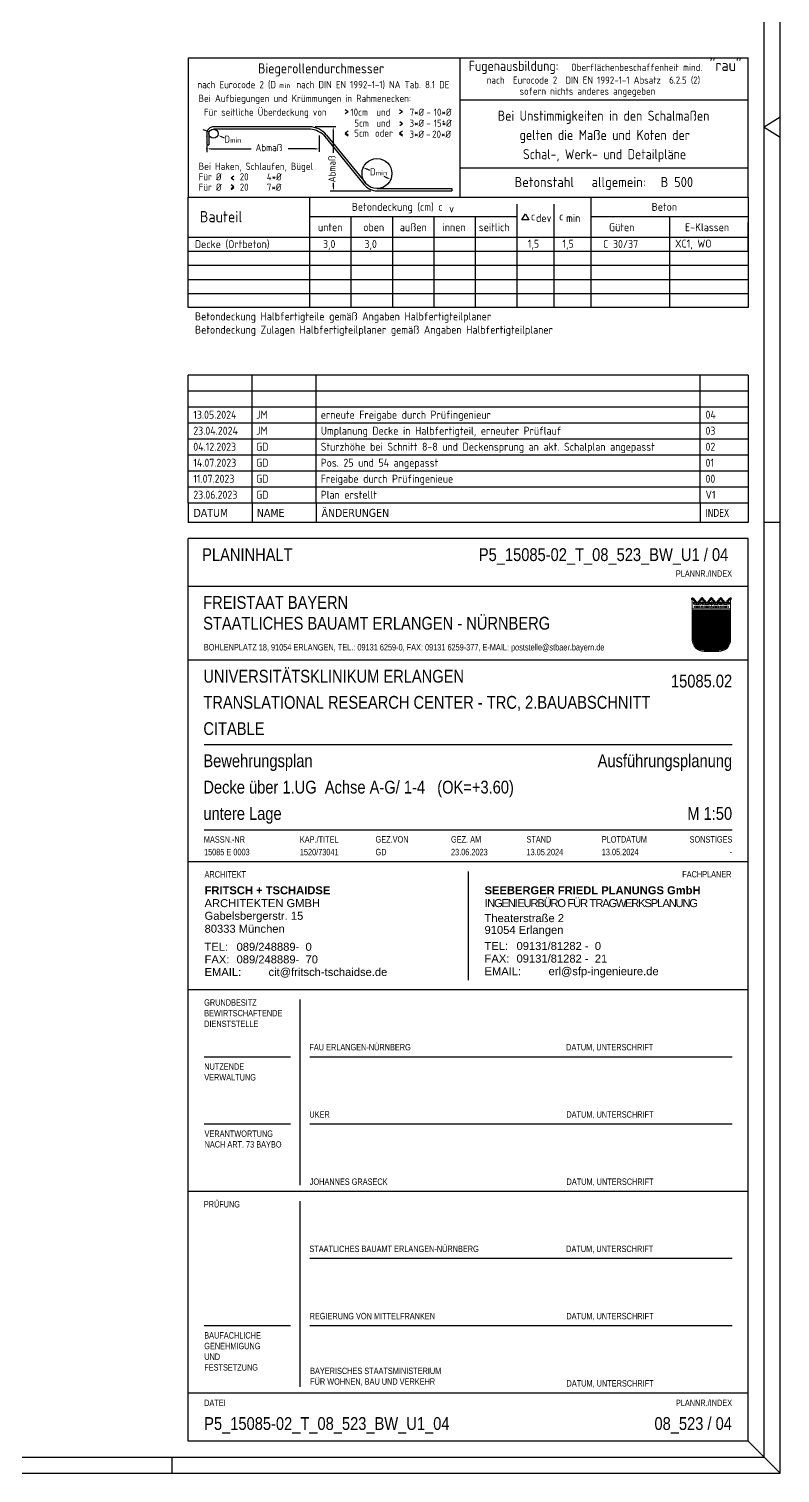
# Model space of a CAD drawing. Extents: x -19 to 96, y 0 to 49.
# Drawn here: x 63.2 to 74.94, y 0 to 22.56 of the extents above; entities that cross this region are included whole.
import ezdxf
from ezdxf.enums import TextEntityAlignment as Align

# ---------------------------------------------------------------- set-up
doc = ezdxf.new("R2010")
doc.units = 0
doc.header["$LTSCALE"] = 0.5
doc.linetypes.add('AUSGEZOGEN', pattern=[1000.01, 1000, 0.01])
for name, color, linetype in [('40 A Plankopf Text F+T', 7, 'Continuous'), ('BET-ANS', 7, 'Continuous'), ('RAHMEN', 7, 'Continuous'), ('STEMPEL', 7, 'Continuous'), ('TEXT', 7, 'Continuous')]:
    doc.layers.add(name, color=color, linetype=linetype)
doc.layers.add('NOPLOT', color=7, linetype='Continuous', plot=False)
doc.styles.add('ERSTELLTER_STIL_3', font='arial.ttf')
doc.styles.add('ERSTELLTER_STIL_4', font='arialbd.ttf')
doc.styles.add('helv', font='tahoma.ttf')
doc.styles.add('plankopf_ArialN', font='ARIALN.TTF')
doc.styles.add('txt', font='isocp.shx')
pattern_1 = [(0, (-322.07857, -163.97815), (8e-17, 0.254), [])]

# ---------------------------------------------------------------- blocks, each defined once
blk = doc.blocks.new('Bundeslandwappen')
at = {"lineweight": 9, "true_color": 0xffffff}
for points in [[(-5.75, 16.5), (-5.98, 16.5), (-5.98, 16.29), (-5.75, 16.29)], [(-5.09, 15.68), (-5.31, 15.68), (-5.31, 15.47), (-5.09, 15.47)], [(-3.49, 15.68), (-3.71, 15.68), (-3.71, 15.47), (-3.49, 15.47)], [(-2.82, 16.5), (-3.05, 16.5), (-3.05, 16.29), (-2.82, 16.29)], [(-2.15, 15.68), (-2.38, 15.68), (-2.38, 15.47), (-2.15, 15.47)], [(-0.56, 15.68), (-0.78, 15.68), (-0.78, 15.47), (-0.56, 15.47)], [(0.11, 16.5), (-0.11, 16.5), (-0.11, 16.29), (0.11, 16.29)], [(0.78, 15.68), (0.56, 15.68), (0.56, 15.47), (0.78, 15.47)], [(2.38, 15.68), (2.15, 15.68), (2.15, 15.47), (2.38, 15.47)], [(3.05, 16.5), (2.82, 16.5), (2.82, 16.29), (3.05, 16.29)], [(3.71, 15.68), (3.49, 15.68), (3.49, 15.47), (3.71, 15.47)], [(5.31, 15.68), (5.09, 15.68), (5.09, 15.47), (5.31, 15.47)], [(5.98, 16.5), (5.75, 16.5), (5.75, 16.29), (5.98, 16.29)]]:
    blk.add_hatch(color=7, dxfattribs=at).paths.add_polyline_path(points)
at = {"true_color": 0xffffff}
for points in [[(-5.34, 12.59), (-5.7, 12.59), (-5.7, 12.19), (-5.07, 11.96)], [(-3.57, 8.42), (-5.7, 9.18), (-5.7, 6.17), (-2.07, 4.88)], [(-1.42, 10.67), (-5.07, 11.96), (-3.57, 8.42), (0.08, 7.13)], [(0.86, 12.59), (-2.24, 12.59), (-1.42, 10.67), (2.23, 9.38)], [(3.96, 12.59), (1.66, 12.59), (4.37, 11.63)], [(5.7, 8.15), (2.23, 9.38), (3.73, 5.84), (5.7, 5.14)], [(5.7, 11.16), (4.37, 11.63), (5.7, 8.5)], [(-5.7, 6.14), (-5.7, 3.7, 0.041392), (-5.65, 3.14), (-4.21, 2.63)], [(1.58, 3.59), (-2.07, 4.88), (-0.56, 1.34), (2.36, 0.3, 0.043654), (2.95, 0.36)], [(3.73, 5.84), (0.08, 7.13), (1.58, 3.59), (5.23, 2.29)], [(-0.56, 1.34), (-4.21, 2.63), (-3.29, 0.45, 0.073774), (-2.3, 0.3), (-0.12, 0.3)]]:
    blk.add_hatch(color=7, dxfattribs=at).paths.add_polyline_path(points)
at = {"lineweight": 9}
h = blk.add_hatch(dxfattribs=at)
h.set_pattern_fill('ANSI31', color=256, scale=0.08, angle=315, style=0)
h.set_pattern_definition(pattern_1)
h.paths.add_polyline_path([(-5.07, 11.96), (-5.7, 12.19), (-5.7, 9.18), (-3.57, 8.42)])
h = blk.add_hatch(dxfattribs=at)
h.set_pattern_fill('ANSI31', color=256, scale=0.08, angle=315, style=0)
h.set_pattern_definition(pattern_1)
h.paths.add_polyline_path([(-2.24, 12.59), (-5.34, 12.59), (-5.07, 11.96), (-1.42, 10.67)])
h = blk.add_hatch(dxfattribs=at)
h.set_pattern_fill('ANSI31', color=256, scale=0.08, angle=315, style=0)
h.set_pattern_definition(pattern_1)
h.paths.add_polyline_path([(2.23, 9.38), (-1.42, 10.67), (0.08, 7.13), (3.73, 5.84)])
h = blk.add_hatch(dxfattribs=at)
h.set_pattern_fill('ANSI31', color=256, scale=0.08, angle=315, style=0)
h.set_pattern_definition(pattern_1)
h.paths.add_polyline_path([(4.37, 11.63), (1.66, 12.59), (0.86, 12.59), (2.23, 9.38), (5.7, 8.15), (5.7, 8.5)])
h = blk.add_hatch(dxfattribs=at)
h.set_pattern_fill('ANSI31', color=256, scale=0.08, angle=315, style=0)
h.set_pattern_definition(pattern_1)
h.paths.add_polyline_path([(5.7, 12.59), (3.96, 12.59), (4.37, 11.63), (5.7, 11.16)])
h = blk.add_hatch(dxfattribs=at)
h.set_pattern_fill('ANSI31', color=256, scale=0.08, angle=315, style=0)
h.set_pattern_definition(pattern_1)
h.paths.add_polyline_path([(-2.07, 4.88), (-5.7, 6.17), (-5.7, 6.14), (-4.21, 2.63), (-0.56, 1.34)])
h = blk.add_hatch(dxfattribs=at)
h.set_pattern_fill('ANSI31', color=256, scale=0.08, angle=315, style=0)
h.set_pattern_definition(pattern_1)
h.paths.add_polyline_path([(0.08, 7.13), (-3.57, 8.42), (-2.07, 4.88), (1.58, 3.59)])
h = blk.add_hatch(dxfattribs=at)
h.set_pattern_fill('ANSI31', color=256, scale=0.08, angle=315, style=0)
h.set_pattern_definition(pattern_1)
h.paths.add_polyline_path([(5.7, 5.14), (3.73, 5.84), (5.23, 2.29), (5.37, 2.24, 0.111178), (5.7, 3.7)])
h = blk.add_hatch(dxfattribs=at)
h.set_pattern_fill('ANSI31', color=256, scale=0.08, angle=315, style=0)
h.set_pattern_definition(pattern_1)
h.paths.add_polyline_path([(-4.21, 2.63), (-5.65, 3.14, 0.285055), (-3.29, 0.45)])
h = blk.add_hatch(dxfattribs=at)
h.set_pattern_fill('ANSI31', color=256, scale=0.08, angle=315, style=0)
h.set_pattern_definition(pattern_1)
h.paths.add_polyline_path([(-0.56, 1.34), (-0.12, 0.3), (2.3, 0.3, 0.004354), (2.36, 0.3)])
h = blk.add_hatch(dxfattribs=at)
h.set_pattern_fill('ANSI31', color=256, scale=0.08, angle=315, style=0)
h.set_pattern_definition(pattern_1)
h.paths.add_polyline_path([(5.31, 2.11), (5.23, 2.29), (1.58, 3.59), (2.95, 0.36, 0.22704)])
for p, q in [((-6, 16.1), (-6, 3.7)), ((-5.64, 14.97), (-5.64, 15.18)), ((-5.61, 16.59), (-5.62, 16.68)), ((-5.33, 15.19), (-5.33, 15.05)), ((-4.68, 14.54), (-5.26, 14.54)), ((-4.12, 14.54), (-3.54, 14.54)), ((-3.47, 15.19), (-3.47, 15.05)), ((-3.36, 13.9), (-2.93, 14.17)), ((-2.93, 13.63), (-3.36, 13.9)), ((-3.19, 16.59), (-3.18, 16.67)), ((-3.16, 14.97), (-3.16, 15.18)), ((-2.93, 15.58), (-2.93, 14.47)), ((-2.93, 14.17), (-2.5, 13.9)), ((-2.5, 13.9), (-2.93, 13.63)), ((-2.71, 14.97), (-2.71, 15.18)), ((-2.68, 16.59), (-2.69, 16.67)), ((-2.4, 15.19), (-2.4, 15.05)), ((-1.74, 14.54), (-2.32, 14.54)), ((-1.19, 14.54), (-0.61, 14.54)), ((-0.54, 15.19), (-0.54, 15.05)), ((0, 14.17), (-0.43, 13.9)), ((-0.43, 13.9), (0, 13.63)), ((-0.25, 16.59), (-0.24, 16.67)), ((-0.22, 14.97), (-0.22, 15.18)), ((0, 15.58), (0, 14.47)), ((0.43, 13.9), (0, 14.17)), ((0, 13.63), (0.43, 13.9)), ((0.22, 14.97), (0.22, 15.18)), ((0.25, 16.59), (0.24, 16.67)), ((0.54, 15.19), (0.54, 15.05)), ((1.19, 14.54), (0.61, 14.54)), ((1.74, 14.54), (2.32, 14.54)), ((2.4, 15.19), (2.4, 15.05)), ((2.93, 14.17), (2.5, 13.9)), ((2.5, 13.9), (2.93, 13.63)), ((2.68, 16.59), (2.69, 16.67)), ((2.71, 14.97), (2.71, 15.18)), ((2.93, 15.58), (2.93, 14.47)), ((3.36, 13.9), (2.93, 14.17)), ((2.93, 13.63), (3.36, 13.9)), ((3.16, 14.97), (3.16, 15.18)), ((3.19, 16.59), (3.18, 16.67)), ((3.47, 15.19), (3.47, 15.05)), ((4.12, 14.54), (3.54, 14.54)), ((4.68, 14.54), (5.26, 14.54)), ((5.33, 15.19), (5.33, 15.05)), ((5.61, 16.59), (5.62, 16.68)), ((5.64, 14.97), (5.64, 15.18)), ((6, 3.7), (6, 16.1)), ((-6, 13.29), (6, 13.29)), ((-6, 12.94), (6, 12.94)), ((-5.7, 12.59), (-5.7, 3.7)), ((-5.7, 12.59), (5.7, 12.59)), ((-5.7, 12.19), (5.7, 8.15)), ((-5.7, 9.18), (5.7, 5.14)), ((-5.34, 12.59), (-0.12, 0.3)), ((-2.24, 12.59), (2.95, 0.36)), ((0.86, 12.59), (5.31, 2.11)), ((1.66, 12.59), (5.7, 11.16)), ((3.96, 12.59), (5.7, 8.5)), ((5.7, 3.7), (5.7, 12.59)), ((-5.7, 6.17), (5.37, 2.24)), ((-5.7, 6.14), (-3.29, 0.45)), ((-5.66, 3.14), (2.36, 0.3)), ((-2.3, 0.3), (2.3, 0.3)), ((-2.3, 0), (2.3, 0))]:
    blk.add_line(p, q, dxfattribs=at)
for points in [[(-5.75, 16.29), (-5.98, 16.29), (-5.98, 16.5), (-5.75, 16.5)], [(-5.09, 15.47), (-5.31, 15.47), (-5.31, 15.68), (-5.09, 15.68)], [(-4.07, 13.71), (-4.83, 13.71), (-4.83, 14.1), (-4.07, 14.1)], [(-3.71, 15.47), (-3.49, 15.47), (-3.49, 15.68), (-3.71, 15.68)], [(-2.82, 16.29), (-3.05, 16.29), (-3.05, 16.5), (-2.82, 16.5)], [(-2.15, 15.47), (-2.38, 15.47), (-2.38, 15.68), (-2.15, 15.68)], [(-1.8, 13.71), (-1.04, 13.71), (-1.04, 14.1), (-1.8, 14.1)], [(-0.78, 15.47), (-0.56, 15.47), (-0.56, 15.68), (-0.78, 15.68)], [(0.11, 16.29), (-0.11, 16.29), (-0.11, 16.5), (0.11, 16.5)], [(0.78, 15.47), (0.56, 15.47), (0.56, 15.68), (0.78, 15.68)], [(1.8, 13.71), (1.04, 13.71), (1.04, 14.1), (1.8, 14.1)], [(2.15, 15.47), (2.38, 15.47), (2.38, 15.68), (2.15, 15.68)], [(3.05, 16.29), (2.82, 16.29), (2.82, 16.5), (3.05, 16.5)], [(3.71, 15.47), (3.49, 15.47), (3.49, 15.68), (3.71, 15.68)], [(4.07, 13.71), (4.83, 13.71), (4.83, 14.1), (4.07, 14.1)], [(5.09, 15.47), (5.31, 15.47), (5.31, 15.68), (5.09, 15.68)], [(5.75, 16.29), (5.98, 16.29), (5.98, 16.5), (5.75, 16.5)]]:
    blk.add_lwpolyline(points, close=True, dxfattribs=at)
for centre in [(-5.28, 13.9), (-3.71, 13.9), (-2.2, 13.9), (-0.68, 13.9), (0.68, 13.9), (2.2, 13.9), (3.71, 13.9), (5.28, 13.9)]:
    blk.add_circle(centre, 0.123, dxfattribs=at)
for centre, radius, start, end in [((-5.89, 16.45), 0.362, 44.6681, 253.1183), ((-5.67, 16.67), 0.05, 6.6615, 44.6681), ((-5.49, 15.18), 0.157, 3.2756, 179.5521), ((-5.19, 14.99), 0.453, 182.8328, 261.3043), ((-5.56, 16.59), 0.05, 186.6615, 265.6209), ((-5.42, 15.99), 0.179, 74.7883, 15.1356), ((-5.59, 16.26), 0.281, 346.0232, 85.6209), ((-5.36, 16.21), 0.05, 254.7883, 346.0232), ((-5.26, 15.23), 0.191, 249.6358, 3.0857), ((-5.2, 16.05), 0.05, 93.0633, 195.1356), ((-5.19, 15.87), 0.224, 350.9542, 93.0633), ((-5.02, 15.24), 0.05, 82.9467, 183.0857), ((-4.99, 15.54), 0.249, 262.9467, 77.8855), ((-4.92, 15.83), 0.05, 170.9542, 257.8855), ((-4.62, 14.89), 0.224, 71.4, 0), ((-4.71, 14.85), 0.312, 275.9649, 353.9773), ((-4.4, 15.24), 0.208, 317.0775, 222.9225), ((-4.18, 14.89), 0.224, 180, 108.6), ((-4.09, 14.85), 0.312, 186.0227, 264.0351), ((-3.81, 15.54), 0.249, 102.1145, 277.0533), ((-3.88, 15.83), 0.05, 282.1145, 9.0458), ((-3.61, 15.87), 0.224, 86.9367, 189.0458), ((-3.78, 15.24), 0.05, 356.9143, 97.0533), ((-3.54, 15.23), 0.191, 176.9143, 290.3642), ((-3.6, 16.05), 0.05, 344.8644, 86.9367), ((-3.38, 15.99), 0.179, 164.8644, 105.2117), ((-3.61, 14.99), 0.453, 278.6957, 357.1672), ((-3.21, 16.26), 0.281, 94.3791, 193.9768), ((-3.44, 16.21), 0.05, 193.9768, 285.2117), ((-3.31, 15.18), 0.157, 0.4479, 176.7244), ((-3.24, 16.59), 0.05, 274.3791, 353.3385), ((-3.13, 16.67), 0.05, 155.2288, 173.3385), ((-2.93, 16.58), 0.264, 24.0166, 155.3409), ((-2.55, 15.18), 0.157, 3.2756, 179.5521), ((-2.26, 14.99), 0.453, 182.8328, 261.3043), ((-2.74, 16.66), 0.05, 6.6615, 24.0166), ((-2.63, 16.59), 0.05, 186.6615, 265.6209), ((-2.49, 15.99), 0.179, 74.7883, 15.1356), ((-2.65, 16.26), 0.281, 346.0232, 85.6209), ((-2.43, 16.21), 0.05, 254.7883, 346.0232), ((-2.33, 15.23), 0.191, 249.6358, 3.0857), ((-2.27, 16.05), 0.05, 93.0633, 195.1356), ((-2.26, 15.87), 0.224, 350.9542, 93.0633), ((-2.09, 15.24), 0.05, 82.9467, 183.0857), ((-2.05, 15.54), 0.249, 262.9467, 77.8855), ((-1.99, 15.83), 0.05, 170.9542, 257.8855), ((-1.69, 14.89), 0.224, 71.4, 0), ((-1.78, 14.85), 0.312, 275.9649, 353.9773), ((-1.47, 15.24), 0.208, 317.0775, 222.9225), ((-1.24, 14.89), 0.224, 180, 108.6), ((-1.16, 14.85), 0.312, 186.0227, 264.0351), ((-0.88, 15.54), 0.249, 102.1145, 277.0533), ((-0.94, 15.83), 0.05, 282.1145, 9.0458), ((-0.67, 15.87), 0.224, 86.9367, 189.0458), ((-0.84, 15.24), 0.05, 356.9143, 97.0533), ((-0.6, 15.23), 0.191, 176.9143, 290.3642), ((-0.66, 16.05), 0.05, 344.8644, 86.9367), ((-0.44, 15.99), 0.179, 164.8644, 105.2117), ((-0.68, 14.99), 0.453, 278.6957, 357.1672), ((-0.28, 16.26), 0.281, 94.3791, 193.9768), ((-0.5, 16.21), 0.05, 193.9768, 285.2117), ((-0.38, 15.18), 0.157, 0.4479, 176.7244), ((-0.3, 16.59), 0.05, 274.3791, 353.3385), ((0, 16.58), 0.264, 24.0166, 155.3409), ((-0.19, 16.67), 0.05, 155.2288, 173.3385), ((0.38, 15.18), 0.157, 3.2756, 179.5521), ((0.68, 14.99), 0.453, 182.8328, 261.3043), ((0.19, 16.66), 0.05, 6.6615, 24.0166), ((0.3, 16.59), 0.05, 186.6615, 265.6209), ((0.44, 15.99), 0.179, 74.7883, 15.1356), ((0.28, 16.26), 0.281, 346.0232, 85.6209), ((0.5, 16.21), 0.05, 254.7883, 346.0232), ((0.6, 15.23), 0.191, 249.6358, 3.0857), ((0.66, 16.05), 0.05, 93.0633, 195.1356), ((0.67, 15.87), 0.224, 350.9542, 93.0633), ((0.84, 15.24), 0.05, 82.9467, 183.0857), ((0.88, 15.54), 0.249, 262.9467, 77.8855), ((0.94, 15.83), 0.05, 170.9542, 257.8855), ((1.24, 14.89), 0.224, 71.4, 0), ((1.16, 14.85), 0.312, 275.9649, 353.9773), ((1.47, 15.24), 0.208, 317.0775, 222.9225), ((1.69, 14.89), 0.224, 180, 108.6), ((1.78, 14.85), 0.312, 186.0227, 264.0351), ((2.05, 15.54), 0.249, 102.1145, 277.0533), ((1.99, 15.83), 0.05, 282.1145, 9.0458), ((2.26, 15.87), 0.224, 86.9367, 189.0458), ((2.09, 15.24), 0.05, 356.9143, 97.0533), ((2.33, 15.23), 0.191, 176.9143, 290.3642), ((2.27, 16.05), 0.05, 344.8644, 86.9367), ((2.49, 15.99), 0.179, 164.8644, 105.2117), ((2.26, 14.99), 0.453, 278.6957, 357.1672), ((2.65, 16.26), 0.281, 94.3791, 193.9768), ((2.43, 16.21), 0.05, 193.9768, 285.2117), ((2.55, 15.18), 0.157, 0.4479, 176.7244), ((2.63, 16.59), 0.05, 274.3791, 353.3385), ((2.93, 16.58), 0.264, 24.0166, 155.3409), ((2.74, 16.67), 0.05, 155.2288, 173.3385), ((3.31, 15.18), 0.157, 3.2756, 179.5521), ((3.61, 14.99), 0.453, 182.8328, 261.3043), ((3.13, 16.66), 0.05, 6.6615, 24.0166), ((3.24, 16.59), 0.05, 186.6615, 265.6209), ((3.38, 15.99), 0.179, 74.7883, 15.1356), ((3.21, 16.26), 0.281, 346.0232, 85.6209), ((3.44, 16.21), 0.05, 254.7883, 346.0232), ((3.54, 15.23), 0.191, 249.6358, 3.0857), ((3.6, 16.05), 0.05, 93.0633, 195.1356), ((3.61, 15.87), 0.224, 350.9542, 93.0633), ((3.78, 15.24), 0.05, 82.9467, 183.0857), ((3.81, 15.54), 0.249, 262.9467, 77.8855), ((3.88, 15.83), 0.05, 170.9542, 257.8855), ((4.18, 14.89), 0.224, 71.4, 0), ((4.09, 14.85), 0.312, 275.9649, 353.9773), ((4.4, 15.24), 0.208, 317.0775, 222.9225), ((4.62, 14.89), 0.224, 180, 108.6), ((4.71, 14.85), 0.312, 186.0227, 264.0351), ((4.99, 15.54), 0.249, 102.1145, 277.0533), ((4.92, 15.83), 0.05, 282.1145, 9.0458), ((5.19, 15.87), 0.224, 86.9367, 189.0458), ((5.02, 15.24), 0.05, 356.9143, 97.0533), ((5.26, 15.23), 0.191, 176.9143, 290.3642), ((5.2, 16.05), 0.05, 344.8644, 86.9367), ((5.42, 15.99), 0.179, 164.8644, 105.2117), ((5.19, 14.99), 0.453, 278.6957, 357.1672), ((5.59, 16.26), 0.281, 94.3791, 193.9768), ((5.36, 16.21), 0.05, 193.9768, 285.2117), ((5.49, 15.18), 0.157, 0.4479, 176.7244), ((5.56, 16.59), 0.05, 274.3791, 353.3385), ((5.67, 16.67), 0.05, 135.3319, 173.3385), ((5.89, 16.45), 0.362, 286.8817, 135.3319), ((-2.3, 3.7), 3.7, 180, 270), ((-2.3, 3.7), 3.4, 180, 270), ((2.3, 3.7), 3.7, 270, 0), ((2.3, 3.7), 3.4, 270, 0)]:
    blk.add_arc(centre, radius, start, end, dxfattribs=at)
blk = doc.blocks.new('Plankopf_PU')
for p, q in [((-18.5, 25.4), (-18.5, 27.7)), ((-1, 27.7), (-18.5, 27.7)), ((-1, 27.7), (-18.5, 27.7)), ((-1, 25.4), (-1, 27.7)), ((-1, 25.4), (-18.5, 25.4)), ((-1, 25.4), (-18.5, 25.4)), ((-18.5, 19.1), (-18.5, 25.4)), ((-1, 19.1), (-1, 25.4)), ((-1.5, 22.75), (-18, 22.75)), ((-18, 20.1), (-1.5, 20.1)), ((-18.5, 15.1), (-18.5, 19.1)), ((-1, 19.1), (-18.5, 19.1)), ((-1, 15.1), (-1, 19.1)), ((-9.75, 18.8), (-9.75, 15.4)), ((-1, 15.1), (-18.5, 15.1)), ((-1, 15.1), (-18.5, 15.1)), ((-18.5, 8.8), (-18.5, 15.1)), ((-1, 8.8), (-1, 15.1)), ((-15, 9), (-15, 14.8)), ((-15.3, 13), (-18, 13)), ((-1.5, 13), (-14.7, 13)), ((-15.3, 10.9), (-18, 10.9)), ((-1.5, 10.9), (-14.7, 10.9)), ((-18.5, 2.5), (-18.5, 8.8)), ((-1, 8.8), (-18.5, 8.8)), ((-1, 2.5), (-1, 8.8)), ((-15, 2.7), (-15, 8.5)), ((-1.5, 6.7), (-14.7, 6.7)), ((-15.3, 4.6), (-18, 4.6)), ((-1.5, 4.6), (-14.7, 4.6)), ((-1, 2.5), (-18.5, 2.5)), ((-18.5, 1), (-18.5, 2.5)), ((-1, 2.5), (-18.5, 2.5)), ((-1, 1), (-1, 2.5)), ((-1, 1), (-18.5, 1))]:
    blk.add_line(p, q)
at = {"xscale": 0.1, "yscale": 0.1, "zscale": 0.1}
blk.add_blockref('Bundeslandwappen', (-2.148, 25.669), dxfattribs=at)
at = {"linetype": 'AUSGEZOGEN', "lineweight": 35, "style": 'plankopf_ArialN'}
for s, height, p in [('FREISTAAT BAYERN', 0.4, (-18.032, 27.401)), ('PRÜFUNG', 0.2, (-18.013, 8.5))]:
    blk.add_text(s, height=height, dxfattribs=at).set_placement(p, align=Align.TOP_LEFT)
blk.add_text('STAATLICHES BAUAMT ERLANGEN - NÜRNBERG', height=0.4, dxfattribs=at).set_placement((-18.032, 26.552), align=Align.MIDDLE_LEFT)
at = {"style": 'plankopf_ArialN'}
for s, p in [('BOHLENPLATZ 18, 91054 ERLANGEN, TEL.: 09131 6259-0, FAX: 09131 6259-377, E-MAIL: poststelle@stbaer.bayern.de', (-18.012, 25.702)), ('MASSN.-NR', (-18.011, 19.698)), ('KAP./TITEL', (-15.01, 19.698)), ('GEZ.VON', (-12.644, 19.7)), ('GEZ. AM', (-10.286, 19.7)), ('STAND', (-7.927, 19.702)), ('PLOTDATUM', (-5.574, 19.7)), ('FAU ERLANGEN-NÜRNBERG', (-14.712, 13.207)), ('DATUM, UNTERSCHRIFT', (-6.687, 13.207)), ('UKER', (-14.712, 11.107)), ('DATUM, UNTERSCHRIFT', (-6.68, 11.106)), ('JOHANNES GRASECK', (-14.7, 9.005)), ('DATUM, UNTERSCHRIFT', (-6.675, 9.005)), ('STAATLICHES BAUAMT ERLANGEN-NÜRNBERG', (-14.712, 6.907)), ('DATUM, UNTERSCHRIFT', (-6.687, 6.907)), ('REGIERUNG VON MITTELFRANKEN', (-14.705, 4.806)), ('DATUM, UNTERSCHRIFT', (-6.68, 4.806)), ('DATUM, UNTERSCHRIFT', (-6.675, 2.705)), ('DATEI', (-18.002, 2.095))]:
    blk.add_text(s, height=0.2, dxfattribs=at).set_placement(p)
for s, p in [('SONSTIGES', (-1.493, 19.7)), ('PLANNR./INDEX', (-1.501, 2.095))]:
    blk.add_text(s, height=0.2, dxfattribs=at).set_placement(p, align=Align.RIGHT)
at = {"linetype": 'AUSGEZOGEN', "lineweight": 35, "style": 'plankopf_ArialN'}
blk.add_text('ARCHITEKT', height=0.2, dxfattribs=at).set_placement((-17.989, 18.607))
blk.add_text('FACHPLANER', height=0.2, dxfattribs=at).set_placement((-1.52, 18.611), align=Align.RIGHT)
at = {"insert": (-5.574, 19.303), "char_height": 0.2, "attachment_point": 7, "style": 'plankopf_ArialN'}
blk.add_mtext('13.05.2024', dxfattribs=at)
at = {"char_height": 0.2, "attachment_point": 1, "style": 'plankopf_ArialN'}
for s, insert, width in [('GRUNDBESITZ\\PBEWIRTSCHAFTENDE DIENSTSTELLE', (-18, 14.804), 2.5), ('NUTZENDE^JVERWALTUNG', (-17.998, 12.8), 2.69843), ('VERANTWORTUNG  NACH ART. 73 BAYBO', (-17.988, 10.705), 2.68768), ('BAUFACHLICHE GENEHMIGUNG UND FESTSETZUNG', (-17.998, 4.404), 2.2311), ('BAYERISCHES STAATSMINISTERIUM ^JFÜR WOHNEN, BAU UND VERKEHR', (-14.689, 3.294), 9.29412)]:
    blk.add_mtext(s, dxfattribs=dict(at, insert=insert, width=width))
at = {"style": 'plankopf_ArialN'}
for tag, p in [('PROJEKTBEZEICHNUNGZ1', (-18.025, 24.578)), ('PROJEKTBEZEICHNUNGZ2', (-18.025, 23.761)), ('PROJEKTBEZEICHNUNGZ3', (-18.025, 22.941))]:
    blk.add_attdef(tag, text='', height=0.4, dxfattribs=at).set_placement(p, align=Align.BOTTOM_LEFT)
for tag, p in [('GEB.-NR', (-1.5, 24.946)), ('0.000X', (-1.507, 1.749))]:
    blk.add_attdef(tag, text='', height=0.4, dxfattribs=at).set_placement(p, align=Align.TOP_RIGHT)
for tag, p, height in [('PLANINHALTZ1', (-18.025, 22.055), 0.4), ('PLANINHALTZ2', (-18.025, 21.232), 0.4), ('PLANINHALTZ3', (-18.025, 20.409), 0.4), ('MASSN.-NR', (-18.005, 19.303), 0.2), ('KAPITEL/TITEL', (-15.01, 19.303), 0.2), ('GEZ_VON', (-12.644, 19.303), 0.2), ('GEZ_AM', (-10.286, 19.303), 0.2), ('STAND', (-7.927, 19.303), 0.2)]:
    blk.add_attdef(tag, p, '', height=height, dxfattribs=at)
for tag, height, p in [('PLANUNGSPHASE', 0.4, (-1.5, 22.055)), ('PROJEKTKATEGORIE', 0.4, (-1.5, 21.232)), ('MAßSTAB', 0.4, (-1.5, 20.409)), ('SONSTIGES', 0.2, (-1.5, 19.303))]:
    blk.add_attdef(tag, text='', height=height, dxfattribs=at).set_placement(p, align=Align.RIGHT)
at = {"layer": '40 A Plankopf Text F+T', "color": 7, "linetype": 'Continuous', "lineweight": 13, "char_height": 0.25, "attachment_point": 7}
for s, insert, style in [('\\A1;FRITSCH + TSCHAIDSE ', (-17.988, 18.081), 'ERSTELLTER_STIL_4'), ('\\A1;SEEBERGER FRIEDL PLANUNGS GmbH', (-9.238, 18.081), 'ERSTELLTER_STIL_4'), ('\\A1;ARCHITEKTEN GMBH', (-17.988, 17.68), 'ERSTELLTER_STIL_3'), ('\\A1;{\\T0.8;INGENIEURBÜRO FÜR TRAGWERKSPLANUNG}', (-9.238, 17.68), 'ERSTELLTER_STIL_3'), ('\\A1;Gabelsbergerstr. 15', (-17.988, 17.212), 'ERSTELLTER_STIL_3'), ('\\A1;Theaterstraße 2', (-9.238, 17.212), 'ERSTELLTER_STIL_3'), ('\\A1;80333 München', (-17.988, 16.879), 'ERSTELLTER_STIL_3'), ('\\A1;91054 Erlangen', (-9.238, 16.771), 'ERSTELLTER_STIL_3')]:
    blk.add_mtext(s, dxfattribs=dict(at, insert=insert, style=style))
at = {"layer": '40 A Plankopf Text F+T', "color": 7, "linetype": 'Continuous', "lineweight": 13, "char_height": 0.25, "attachment_point": 7, "line_spacing_factor": 0.945293, "style": 'ERSTELLTER_STIL_3'}
for s, insert in [('\\A1;TEL: ^I089/248889-  0\\PFAX: ^I089/248889-  70\\PEMAIL: ^Icit@fritsch-tschaidse.de', (-17.988, 15.481)), ('\\A1;TEL: ^I09131/81282 -  0\\PFAX: ^I09131/81282 -  21\\PEMAIL: ^Ierl@sfp-ingenieure.de', (-9.238, 15.481))]:
    blk.add_mtext(s, dxfattribs=dict(at, insert=insert))
blk = doc.blocks.new('Plankopf-ER')
at = {"layer": 'RAHMEN', "color": 7, "linetype": 'Continuous'}
for p, q in [((-0.5, 4.6), (-18, 4.6)), ((-18, 4.1), (-18, 4.6)), ((-16, 4.1), (-16, 4.6)), ((-14, 4.1), (-14, 4.6)), ((-2, 4.1), (-2, 4.6)), ((-0.5, 4.6), (-0.5, 4.1)), ((-0.5, 4.1), (-18, 4.1)), ((-18, 3.6), (-18, 4.1)), ((-16, 3.6), (-16, 4.1)), ((-14, 3.6), (-14, 4.1)), ((-2, 3.6), (-2, 4.1)), ((-0.5, 4.1), (-0.5, 3.6)), ((-0.5, 3.6), (-18, 3.6)), ((-18, 3.1), (-18, 3.6)), ((-16, 3.1), (-16, 3.6)), ((-14, 3.1), (-14, 3.6)), ((-2, 3.1), (-2, 3.6)), ((-0.5, 3.6), (-0.5, 3.1)), ((-0.5, 3.1), (-18, 3.1)), ((-18, 2.6), (-18, 3.1)), ((-16, 2.6), (-16, 3.1)), ((-14, 2.6), (-14, 3.1)), ((-2, 2.6), (-2, 3.1)), ((-0.5, 3.1), (-0.5, 2.6)), ((-0.5, 2.6), (-18, 2.6)), ((-18, 2.1), (-18, 2.6)), ((-16, 2.1), (-16, 2.6)), ((-14, 2.1), (-14, 2.6)), ((-2, 2.1), (-2, 2.6)), ((-0.5, 2.6), (-0.5, 2.1)), ((-0.5, 2.1), (-18, 2.1)), ((-18, 1.6), (-18, 2.1)), ((-16, 1.6), (-16, 2.1)), ((-14, 1.6), (-14, 2.1)), ((-2, 1.6), (-2, 2.1)), ((-0.5, 2.1), (-0.5, 1.6)), ((-0.5, 1.6), (-18, 1.6)), ((-18, 1.1), (-18, 1.6)), ((-16, 1.1), (-16, 1.6)), ((-14, 1.1), (-14, 1.6)), ((-2, 1.1), (-2, 1.6)), ((-0.5, 1.6), (-0.5, 1.1)), ((-0.5, 1.1), (-18, 1.1)), ((-18, 0.6), (-18, 1.1)), ((-16, 0.6), (-16, 1.1)), ((-14, 0.6), (-14, 1.1)), ((-2, 0.6), (-2, 1.1)), ((-0.5, 1.1), (-0.5, 0.6)), ((-0.5, 0.6), (-18, 0.6)), ((-18, 0.6), (-18, 0)), ((-16, 0.6), (-16, 0)), ((-14, 0.6), (-14, 0)), ((-2, 0.6), (-2, 0)), ((-0.5, 0.6), (-0.5, 0)), ((-0.5, 0), (-18, 0))]:
    blk.add_line(p, q, dxfattribs=at)
at = {"layer": 'RAHMEN', "color": 7, "linetype": 'Continuous', "style": 'txt'}
for tag, p in [('INDEX-D8', (-17.841, 4.242)), ('INDEX-N8', (-15.876, 4.242)), ('INDEX-X8', (-13.857, 4.242)), ('INDEX8', (-1.833, 4.242)), ('INDEX-D7', (-17.841, 3.742)), ('INDEX-N7', (-15.876, 3.742)), ('INDEX-X7', (-13.857, 3.742)), ('INDEX7', (-1.833, 3.742)), ('INDEX-D6', (-17.841, 3.242)), ('INDEX-N6', (-15.876, 3.242)), ('INDEX-X6', (-13.857, 3.242)), ('INDEX6', (-1.833, 3.242)), ('INDEX-D5', (-17.841, 2.742)), ('INDEX-N5', (-15.876, 2.742)), ('INDEX-X5', (-13.857, 2.742)), ('INDEX5', (-1.833, 2.742)), ('INDEX-D4', (-17.841, 2.242)), ('INDEX-N4', (-15.876, 2.242)), ('INDEX-X4', (-13.857, 2.242)), ('INDEX4', (-1.833, 2.242)), ('INDEX-D3', (-17.841, 1.742)), ('INDEX-N3', (-15.876, 1.742)), ('INDEX-X3', (-13.857, 1.742)), ('INDEX3', (-1.833, 1.742)), ('INDEX-D2', (-17.841, 1.242)), ('INDEX-N2', (-15.876, 1.242)), ('INDEX-X2', (-13.857, 1.242)), ('INDEX2', (-1.833, 1.242)), ('INDEX-D1', (-17.841, 0.742)), ('INDEX-N1', (-15.876, 0.742)), ('INDEX-X1', (-13.857, 0.742)), ('INDEX1', (-1.833, 0.742))]:
    blk.add_attdef(tag, p, '', height=0.25, dxfattribs=at)
at = {"layer": 'STEMPEL', "color": 7, "linetype": 'Continuous', "style": 'helv'}
for s, p in [('ÄNDERUNGEN', (-13.833, 0.176)), ('DATUM', (-17.833, 0.176)), ('NAME', (-15.853, 0.176))]:
    blk.add_text(s, height=0.25, dxfattribs=at).set_placement(p)
at = {"layer": 'STEMPEL', "color": 7, "linetype": 'Continuous', "style": 'helv', "width": 0.8}
blk.add_text('INDEX', height=0.25, dxfattribs=at).set_placement((-1.833, 0.176))
blk = doc.blocks.new('A0-19-0')
at = {"layer": 'RAHMEN'}
for p, q in [((137.9, 0), (137.9, 84.1)), ((0, 0), (137.9, 0))]:
    blk.add_line(p, q, dxfattribs=at)
at = {"layer": 'RAHMEN', "color": 5}
for p, q in [((137.4, 0.5), (137.4, 83.6)), ((2, 0.5), (137.4, 0.5))]:
    blk.add_line(p, q, dxfattribs=at)
at = {"layer": 'RAHMEN', "color": 7, "linetype": 'Continuous'}
for p, q in [((137.9, 42.36), (137.4, 42.05)), ((137.4, 42.05), (137.9, 41.74))]:
    blk.add_line(p, q, dxfattribs=at)
at = {"layer": 'RAHMEN', "color": 7}
for p, q in [((137.9, 29.7), (137.4, 29.7)), ((118.9, 0), (118.9, 0.5))]:
    blk.add_line(p, q, dxfattribs=at)

msp = doc.modelspace()

# ---------------------------------------------------------------- linework, layer by layer
for p, q in [((74.4389, 14.6), (65.6889, 14.6)), ((65.6889, 13.85), (65.6889, 14.6)), ((74.4389, 13.85), (74.4389, 14.6))]:
    msp.add_line(p, q)
at = {"layer": 'NOPLOT', "color": 191, "linetype": 'AUSGEZOGEN'}
msp.add_line((74.4389, 0.5), (74.9389, 0), dxfattribs=at)
at = {"layer": 'RAHMEN', "color": 5, "linetype": 'Continuous'}
for p, q in [((65.6889, 22.1091), (74.4389, 22.1091)), ((65.6889, 22.1091), (65.6889, 19.9301)), ((69.9381, 19.9301), (69.9381, 22.1091)), ((74.4389, 19.9301), (74.4389, 22.1091)), ((74.4389, 19.0765), (74.4389, 19.5388))]:
    msp.add_line(p, q, dxfattribs=at)
at = {"layer": 'RAHMEN', "color": 7, "linetype": 'AUSGEZOGEN'}
for p, q in [((69.9381, 21.4516), (74.4389, 21.4516)), ((68.1869, 21.2664), (68.1433, 21.297)), ((68.1869, 21.2664), (68.1433, 21.2358)), ((69.0369, 21.2664), (68.9932, 21.297)), ((69.0369, 21.2664), (68.9932, 21.2358)), ((69.0373, 21.0767), (68.9937, 21.1072)), ((69.0373, 21.0767), (68.9937, 21.0461)), ((68.1433, 20.9386), (68.1869, 20.9691)), ((68.1433, 20.9386), (68.1869, 20.908)), ((68.1433, 20.9192), (68.1869, 20.8886)), ((68.9932, 20.9386), (69.0369, 20.9691)), ((68.9932, 20.9386), (69.0369, 20.908)), ((68.9932, 20.9192), (69.0369, 20.8886)), ((69.9381, 20.3877), (74.4389, 20.3877)), ((66.3583, 20.2358), (66.4019, 20.2663)), ((66.3583, 20.2358), (66.4019, 20.2052)), ((66.4019, 20.0949), (66.3583, 20.1255)), ((66.4019, 20.0949), (66.3583, 20.0643)), ((66.4019, 20.0755), (66.3583, 20.0449)), ((65.6889, 19.3075), (74.4389, 19.3075)), ((65.6889, 19.0875), (74.4389, 19.0875)), ((65.6889, 18.8675), (74.4389, 18.8675)), ((65.6889, 18.6475), (74.4389, 18.6475)), ((65.6889, 18.4275), (74.4389, 18.4275))]:
    msp.add_line(p, q, dxfattribs=at)
at = {"layer": 'RAHMEN', "color": 7, "linetype": 'Continuous'}
for p, q in [((66.0185, 20.9504), (65.9253, 20.9863)), ((67.5801, 21.0309), (66.0845, 21.0309)), ((67.5674, 20.9955), (66.0845, 20.9955)), ((67.6715, 21.0343), (67.9977, 21.0343)), ((65.9782, 20.9246), (65.9782, 20.7475)), ((66.0137, 20.9246), (66.0137, 20.7475)), ((66.2043, 20.8789), (66.2514, 20.8608)), ((67.7382, 20.8949), (67.7382, 20.6415)), ((67.8026, 20.9062), (68.4325, 20.1309)), ((67.8511, 20.902), (68.4573, 20.1559)), ((67.9553, 20.9669), (67.9553, 20.626)), ((65.9782, 20.7475), (66.0137, 20.7475)), ((65.9782, 20.7361), (65.9782, 20.6357)), ((66.0457, 20.6865), (66.674, 20.6865)), ((67.6707, 20.6865), (67.2523, 20.6865)), ((68.53, 20.3482), (68.4861, 20.3671)), ((67.9598, 20.0965), (67.9598, 20.1556)), ((68.792, 20.2352), (68.7512, 20.2529)), ((67.5896, 18.2334), (67.5896, 19.9301)), ((67.9086, 20.029), (68.5421, 20.029)), ((68.6421, 20.0671), (69.8113, 20.0666)), ((68.6421, 20.0312), (69.8113, 20.0312)), ((69.8113, 20.0666), (69.8113, 20.0312)), ((71.9873, 18.2075), (71.9873, 19.9301)), ((68.2374, 18.2075), (68.2374, 19.6281)), ((68.8852, 18.2075), (68.8852, 19.6281)), ((69.533, 18.2075), (69.533, 19.6281)), ((70.1808, 18.2075), (70.1808, 19.6281)), ((70.8286, 18.2075), (70.8286, 19.8205)), ((71.408, 18.2075), (71.408, 19.8205)), ((73.2131, 18.2075), (73.2131, 19.6281)), ((67.5896, 18.2075), (67.5896, 19.3075)), ((70.8286, 18.2075), (70.8286, 19.3075)), ((74.2384, 14.85), (73.9884, 14.85))]:
    msp.add_line(p, q, dxfattribs=at)
at = {"layer": 'RAHMEN', "color": 1, "linetype": 'Continuous'}
for p, q in [((67.5896, 19.6281), (70.8286, 19.6281)), ((71.9873, 19.6281), (74.4389, 19.6281))]:
    msp.add_line(p, q, dxfattribs=at)
at = {"layer": 'RAHMEN', "color": 5, "linetype": 'AUSGEZOGEN'}
msp.add_lwpolyline([(65.6889, 19.9301), (74.4389, 19.9301), (74.4389, 18.2075), (65.6889, 18.2075)], close=True, dxfattribs=at)
at = {"layer": 'RAHMEN', "color": 1, "linetype": 'Continuous'}
msp.add_lwpolyline([(70.9575, 19.6727), (71.012, 19.5783), (70.9029, 19.5783)], close=True, dxfattribs=at)
at = {"layer": 'RAHMEN', "color": 7, "linetype": 'Continuous'}
for centre, radius in [((66.0845, 20.9246), 0.0709), ((68.6391, 20.3012), 0.2341)]:
    msp.add_circle(centre, radius, dxfattribs=at)
for centre, radius, start, end in [((66.0845, 20.9246), 0.1063, 89.99998, 180), ((67.5674, 20.6412), 0.3543, 48.41068, 90), ((67.5801, 20.6818), 0.3491, 39.09564, 90), ((68.6421, 20.3012), 0.27, 219.09564, 270)]:
    msp.add_arc(centre, radius, start, end, dxfattribs=at)
for p in [(69.6763, 21.1118), (65.9782, 20.8837), (65.9782, 20.6865), (68.4241, 20.3939), (68.854, 20.2085)]:
    msp.add_point(p, dxfattribs=at)
for points in [[(67.9666, 20.9669), (67.9441, 20.9669), (67.9553, 21.0344)], [(65.9665, 20.9611), (65.9728, 20.9774), (66.0185, 20.9504)], [(66.2012, 20.8708), (66.2075, 20.8871), (66.1555, 20.8978)], [(66.0457, 20.6753), (66.0457, 20.6978), (65.9782, 20.6865)], [(67.6707, 20.6753), (67.6707, 20.6978), (67.7382, 20.6865)], [(68.4817, 20.3568), (68.4906, 20.3775), (68.4241, 20.3939)], [(67.9711, 20.0965), (67.9486, 20.0965), (67.9598, 20.029)], [(68.7876, 20.2249), (68.7965, 20.2456), (68.854, 20.2085)]]:
    msp.add_solid(points, dxfattribs=at)

# ---------------------------------------------------------------- block references
at = {"layer": 'BET-ANS', "xscale": 0.5, "yscale": 0.5, "zscale": 0.5}
msp.add_blockref('Plankopf-ER', (74.6889, 14.85), dxfattribs=at).add_auto_attribs({'INDEX1': 'V1', 'INDEX-N1': 'GD', 'INDEX-D1': '23.06.2023', 'INDEX-X1': 'Plan erstellt', 'INDEX2': '00', 'INDEX-N2': 'GD', 'INDEX-D2': '11.07.2023', 'INDEX-X2': 'Freigabe durch Prüfingenieue', 'INDEX3': '01', 'INDEX-N3': 'GD', 'INDEX-D3': '14.07.2023', 'INDEX-X3': 'Pos. 25 und 54 angepasst', 'INDEX4': '02', 'INDEX-N4': 'GD', 'INDEX-D4': '04.12.2023', 'INDEX-X4': 'Sturzhöhe bei Schnitt 8-8 und Deckensprung an akt. Schalplan angepasst', 'INDEX5': '03', 'INDEX-N5': 'JM', 'INDEX-D5': '23.04.2024', 'INDEX-X5': 'Umplanung Decke in Halbfertigteil, erneuter Prüflauf', 'INDEX6': '04', 'INDEX-N6': 'JM', 'INDEX-D6': '13.05.2024', 'INDEX-X6': 'erneute Freigabe durch Prüfingenieur'})
at = {"layer": 'BET-ANS'}
ref = msp.add_blockref('Plankopf_PU', (74.9389, 0), dxfattribs=dict(at, xscale=0.5, yscale=0.5, zscale=0.5))
ref.add_attrib('0.000X', '08_523 / 04', dxfattribs={"layer": '0', "height": 0.2, "style": 'plankopf_ArialN'}).set_placement((74.1855, 0.8744), align=Align.TOP_RIGHT)
ref.add_attrib('STAND', '13.05.2024', (70.9755, 9.6516), dxfattribs={"layer": '0', "height": 0.1, "style": 'plankopf_ArialN'})
ref.add_attrib('PLANINHALTZ1', 'Bewehrungsplan', (65.9263, 11.0277), dxfattribs={"layer": '0', "height": 0.2, "style": 'plankopf_ArialN'})
ref.add_attrib('PLANINHALTZ2', 'Decke über 1.UG  Achse A-G/ 1-4   (OK=+3.60)', (65.9263, 10.616), dxfattribs={"layer": '0', "height": 0.2, "style": 'plankopf_ArialN'})
ref.add_attrib('PLANINHALTZ3', 'untere Lage', (65.9263, 10.2045), dxfattribs={"layer": '0', "height": 0.2, "style": 'plankopf_ArialN'})
ref.add_attrib('PROJEKTBEZEICHNUNGZ1', 'UNIVERSITÄTSKLINIKUM ERLANGEN', dxfattribs={"layer": '0', "height": 0.2, "style": 'plankopf_ArialN'}).set_placement((65.9263, 12.2888), align=Align.BOTTOM_LEFT)
ref.add_attrib('PROJEKTBEZEICHNUNGZ2', 'TRANSLATIONAL RESEARCH CENTER - TRC, 2.BAUABSCHNITT', dxfattribs={"layer": '0', "height": 0.2, "style": 'plankopf_ArialN'}).set_placement((65.9263, 11.8806), align=Align.BOTTOM_LEFT)
ref.add_attrib('PROJEKTBEZEICHNUNGZ3', 'CITABLE', dxfattribs={"layer": '0', "height": 0.2, "style": 'plankopf_ArialN'}).set_placement((65.9263, 11.4705), align=Align.BOTTOM_LEFT)
ref.add_attrib('GEB.-NR', '15085.02', dxfattribs={"layer": '0', "height": 0.2, "style": 'plankopf_ArialN'}).set_placement((74.1889, 12.473), align=Align.TOP_RIGHT)
ref.add_attrib('PLANUNGSPHASE', 'Ausführungsplanung', dxfattribs={"layer": '0', "height": 0.2, "style": 'plankopf_ArialN'}).set_placement((74.1889, 11.0277), align=Align.RIGHT)
ref.add_attrib('MAßSTAB', 'M 1:50', dxfattribs={"layer": '0', "height": 0.2, "style": 'plankopf_ArialN'}).set_placement((74.1889, 10.2045), align=Align.RIGHT)
ref.add_attrib('MASSN.-NR', '15085 E 0003', (65.9362, 9.6516), dxfattribs={"layer": '0', "height": 0.1, "style": 'plankopf_ArialN'})
ref.add_attrib('KAPITEL/TITEL', '1520/73041', (67.434, 9.6516), dxfattribs={"layer": '0', "height": 0.1, "style": 'plankopf_ArialN'})
ref.add_attrib('GEZ_VON', 'GD', (68.6166, 9.6516), dxfattribs={"layer": '0', "height": 0.1, "style": 'plankopf_ArialN'})
ref.add_attrib('GEZ_AM', '23.06.2023', (69.796, 9.6516), dxfattribs={"layer": '0', "height": 0.1, "style": 'plankopf_ArialN'})
ref.add_attrib('SONSTIGES', '-', dxfattribs={"layer": '0', "height": 0.1, "style": 'plankopf_ArialN'}).set_placement((74.1889, 9.6516), align=Align.RIGHT)
at = {"layer": 'RAHMEN', "color": 7, "linetype": 'AUSGEZOGEN', "xscale": 0.5, "yscale": 0.5, "zscale": 0.5}
msp.add_blockref('A0-19-0', (5.9889, 0), dxfattribs=at)

# ---------------------------------------------------------------- texts
at = {"style": 'plankopf_ArialN'}
msp.add_text('PLANNR./INDEX', height=0.1, dxfattribs=at).set_placement((74.1875, 14.0021), align=Align.RIGHT)
at = {"layer": 'BET-ANS', "style": 'plankopf_ArialN'}
for s, p in [('PLANINHALT', (65.9076, 14.2477)), ('P5_15085-02_T_08_523_BW_U1 / 04', (70.2311, 14.248)), ('P5_15085-02_T_08_523_BW_U1_04', (65.9389, 0.6744))]:
    msp.add_text(s, height=0.2, dxfattribs=at).set_placement(p)
at = {"layer": 'RAHMEN', "color": 1, "linetype": 'Continuous', "style": 'txt', "width": 0.95}
for s, p in [('Biegerollendurchmesser', (67.7667, 21.8648)), ('Fugenausbildung:', (70.7749, 21.9043)), ('Bei Unstimmigkeiten in den Schalmaßen', (72.1814, 21.125)), ('gelten die Maße und Koten der', (72.1983, 20.825)), ('Schal-, Werk- und Detailpläne', (72.1948, 20.525))]:
    msp.add_text(s, height=0.1575, dxfattribs=at).set_placement(p, align=Align.CENTER)
at = {"layer": 'RAHMEN', "color": 7, "linetype": 'Continuous', "style": 'txt'}
for s, p in [('Oberflächenbeschaffenheit mind.', (71.6733, 21.9043)), ('nach  Eurocode 2  DIN EN 1992-1-1 Absatz  6.2.5 (2)', (70.3551, 21.7044)), ('Bei Aufbiegungen und Krümmungen in Rahmenecken:', (65.8507, 21.4196)), ('sofern nichts anderes angegeben', (70.8684, 21.5312)), ('10cm', (68.2239, 21.2034)), ('und', (68.6282, 21.2034)), ('7*%%C', (69.1499, 21.2034)), ('-', (69.4114, 21.2034)), ('10*%%C', (69.5263, 21.2034)), ('5cm', (68.2833, 20.8756)), ('5cm', (68.2843, 21.0315)), ('oder', (68.6079, 20.8756)), ('und', (68.6287, 21.0315)), ('3*%%C', (69.1484, 21.0315)), ('-', (69.4099, 21.0315)), ('15*%%C', (69.5263, 21.0315)), ('D', (66.2535, 20.7822)), ('Abmaß', (66.7415, 20.6501)), ('3*%%C', (69.1469, 20.8597)), ('-', (69.4085, 20.8597)), ('20*%%C', (69.5018, 20.8597)), ('Für %%C', (65.8526, 20.1939)), ('Bei Haken, Schlaufen, Bügel', (65.8528, 20.3578)), ('20', (66.4946, 20.1939)), ('4*%%C', (66.9185, 20.1939)), ('D', (68.5307, 20.2717)), ('Für %%C', (65.8528, 20.0319)), ('20', (66.4948, 20.0319)), ('7*%%C', (66.9185, 20.0319))]:
    msp.add_text(s, height=0.1125, dxfattribs=at).set_placement(p)
msp.add_text('nach Eurocode 2 (D     nach DIN EN 1992-1-1) NA Tab. 8.1 DE', height=0.1125, dxfattribs=at).set_placement((67.8029, 21.6338), align=Align.CENTER)
msp.add_text('Für seitliche Überdeckung von', height=0.1125, dxfattribs=at).set_placement((67.8516, 21.2034), align=Align.RIGHT)
msp.add_text('Abmaß', height=0.1125, rotation=90, dxfattribs=at).set_placement((67.9918, 20.1642))
at = {"layer": 'RAHMEN', "color": 1, "linetype": 'Continuous', "style": 'txt'}
for s, height, p in [('Betonstahl', 0.1575, (70.7896, 20.0891)), ('allgemein:', 0.1575, (71.993, 20.0891)), ('B 500 ', 0.1575, (73.0717, 20.0891)), ('Betondeckung (cm) c', 0.125, (68.2452, 19.7182)), ('Bauteil', 0.175, (65.8716, 19.5398)), ('v', 0.125, (69.7668, 19.6917)), ('c', 0.125, (71.0436, 19.5699)), ('dev', 0.125, (71.1251, 19.5435)), ('c', 0.125, (71.4858, 19.5699)), ('min', 0.125, (71.5943, 19.5435)), ('Beton', 0.125, (72.9314, 19.7182))]:
    msp.add_text(s, height=height, dxfattribs=at).set_placement(p)
at = {"layer": 'TEXT', "color": 1, "style": 'txt'}
msp.add_text('"rau"', height=0.175, dxfattribs=at).set_placement((73.8382, 21.9039))
at = {"layer": 'TEXT', "color": 7, "linetype": 'AUSGEZOGEN', "style": 'txt'}
for s, height, p in [('min', 0.08016, (67.1126, 21.6361)), ('min', 0.08016, (66.3441, 20.7808)), ('min', 0.08016, (68.6213, 20.2704)), ('unten', 0.125, (67.7176, 19.4)), ('oben', 0.125, (68.4251, 19.4)), ('außen', 0.125, (68.9965, 19.4)), ('innen', 0.125, (69.6632, 19.4)), ('seitlich', 0.125, (70.2309, 19.4)), ('Güten', 0.125, (72.2652, 19.4)), ('E-Klassen', 0.125, (73.4528, 19.4)), ('Decke (Ortbeton)', 0.125, (65.7932, 19.1359)), ('3,0', 0.125, (67.7952, 19.1378)), ('3,0', 0.125, (68.4431, 19.1378)), ('1,5', 0.125, (70.9968, 19.1417)), ('1,5', 0.125, (71.538, 19.1417)), ('C 30/37', 0.125, (72.1744, 19.1378)), ('XC1, WO', 0.125, (73.2968, 19.1446)), ('Betondeckung Halbfertigteile gemäß Angaben Halbfertigteilplaner', 0.125, (65.7955, 18.0077)), ('Betondeckung Zulagen Halbfertigteilplaner gemäß Angaben Halbfertigteilplaner', 0.125, (65.7955, 17.7992))]:
    msp.add_text(s, height=height, dxfattribs=at).set_placement(p)

doc.saveas('drawing.dxf')
